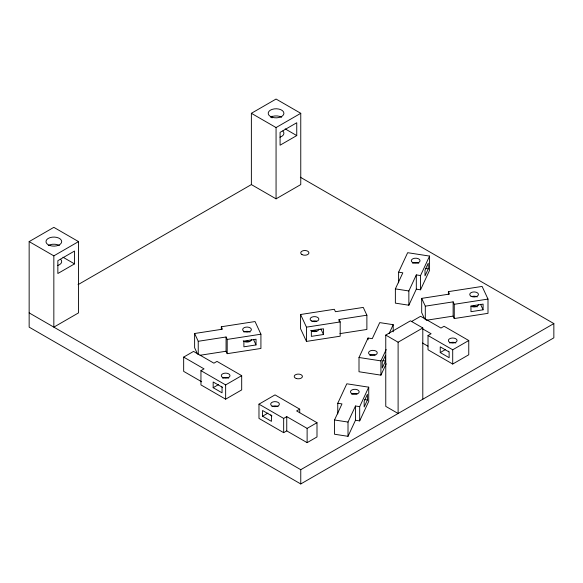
<?xml version="1.0" encoding="UTF-8"?>
<svg xmlns="http://www.w3.org/2000/svg" width="583" height="583" viewBox="0 0 583 583"><rect width="100%" height="100%" fill="white"/><g stroke="black" fill="none" stroke-linecap="round" stroke-linejoin="round"><path stroke-width="0.87" d="M337.768 403.261L346.805 383.789L368.726 387.178L368.726 401.432L359.689 420.904L355.477 420.256L348.015 436.317L334.525 434.233L334.525 419.979L341.981 403.91L337.768 403.261L337.768 413.952M386.201 363.785L380.925 375.146L359.004 371.75L359.004 357.496L368.041 338.023L372.26 338.672L379.715 322.61L393.204 324.695L393.204 331.822M398.612 272.159L407.648 252.687L429.569 256.083L429.569 270.337L420.532 289.809L416.313 289.161L408.858 305.222L395.369 303.138L395.369 288.884L402.824 272.815L398.612 272.159L398.612 282.857M348.015 436.317L348.015 422.063L355.477 406.001L359.689 406.65L368.726 387.178M389.109 333.534L393.204 324.695M408.858 305.222L408.858 290.968L416.313 274.899L420.532 275.555L429.569 256.083M380.925 375.146L380.925 360.892L386.201 349.53M367.414 399.982L364.164 406.992L364.164 401.286L367.414 394.276L367.414 399.982L364.783 399.574M385.494 361.03L382.237 368.041L382.237 362.342L385.494 355.331L385.494 361.03L382.863 360.629M428.257 268.88L425.007 275.89L425.007 270.191L428.257 263.181L428.257 268.88L425.626 268.479M29.15 241.602L53.84 227.348L78.53 241.602L78.53 312.882L53.84 327.143L53.84 255.857L29.15 241.602L29.15 327.143L300.762 483.956L553.85 337.834L553.85 323.572L300.347 177.217M251.375 113.306L276.065 99.044L300.762 113.306L300.762 184.585L276.065 198.839L251.375 184.585L251.375 113.306L276.065 127.56L300.762 113.306M53.84 255.857L78.53 241.602M74.522 263.88L57.855 273.5L57.855 260.674L74.522 251.047L74.522 263.88L62.949 257.198M296.747 135.577L280.08 145.203L280.08 132.37L296.747 122.751L296.747 135.577L285.174 128.894M78.035 284.664L251.492 184.519M183.667 357.109L193.541 351.411L213.91 363.173L217 361.387L241.69 375.641L241.69 389.903L225.643 399.166L200.946 384.911L200.946 370.657L204.035 368.871L183.667 357.109L183.667 371.371L201.682 381.77M213.167 387.688L222.057 392.825L222.057 387.119L213.167 381.989L213.167 387.688L218.523 384.605M200.946 370.657L225.643 384.911L241.69 375.641M299.713 409.149L296.63 410.928L316.999 422.69L316.999 436.944L307.124 442.65L286.749 430.888L283.666 432.666L258.976 418.412L258.976 404.157L275.023 394.888L299.713 409.149L299.713 412.713M422.799 327.959L398.109 342.214L398.109 413.493L385.764 406.366L385.764 335.087L410.454 320.825L422.799 327.959L422.799 399.238M411.496 321.546L420.613 316.285L440.981 328.047L444.064 326.261L468.761 340.516L468.761 354.77L452.707 364.04L428.017 349.785L428.017 335.531L431.107 333.746L422.486 328.768M262.554 416.204L271.445 421.334L271.445 415.635L262.554 410.498L262.554 416.204L267.903 413.114M258.976 404.157L283.666 418.412L286.749 416.634L307.124 428.388L316.999 422.69M440.238 352.562L449.129 357.692L449.129 351.994L440.238 346.863L440.238 352.562L445.587 349.472M428.017 335.531L452.707 349.785L468.761 340.516M29.15 312.882L300.762 469.694L553.85 323.572M221.321 326.764L255.048 321.546L260.922 334.205L260.922 348.459L227.195 353.677L226.066 351.243L226.066 336.989L198.235 341.288L194.62 333.505L222.451 329.198L221.321 326.764L221.321 329.439M366.882 315.199L339.058 319.506L340.188 321.94L340.188 336.194L306.454 341.412L300.58 328.754L300.58 314.499L334.314 309.281L335.444 311.716L363.267 307.416L366.882 315.199L366.882 329.461L339.955 333.622M448.385 291.638L482.119 286.421L487.993 299.079L487.993 313.333L454.259 318.551L453.129 316.117L453.129 301.863L425.306 306.162L421.691 298.372L449.515 294.072L448.385 291.638L448.385 294.306M226.066 336.989L227.195 339.423L260.922 334.205M300.58 314.499L306.454 327.158L340.188 321.94M453.129 301.863L454.259 304.297L487.993 299.079M256.032 344.939L243.891 346.819L243.891 341.113L256.032 339.233L256.032 344.939L253.459 339.401M323.492 334.504L311.351 336.384L311.351 330.678L323.492 328.797L323.492 334.504L320.92 328.965M483.103 309.813L470.962 311.686L470.962 305.988L483.103 304.107L483.103 309.813L480.53 304.275M200.035 355.273L226.066 351.243M426.202 320.278L453.129 316.117M395.369 288.884L408.858 290.968M359.004 357.496L380.925 360.892M334.525 419.979L348.015 422.063M422.486 343.03L427.973 346.193M385.764 335.087L398.109 342.214M424.584 318.865L421.691 312.634L421.691 298.372M197.513 353.99L194.62 347.76L194.62 333.505M454.259 304.297L454.259 318.551M452.707 349.785L452.707 364.04M425.306 306.162L425.306 319.528M420.532 275.555L420.532 289.809M416.313 274.899L416.313 289.161M368.041 338.023L368.041 339.802M359.689 406.65L359.689 420.904M355.477 406.001L355.477 420.256M339.058 319.506L339.058 321.291M307.124 428.388L307.124 442.65M306.454 327.158L306.454 341.412M300.762 469.694L300.762 483.956M286.749 416.634L286.749 430.888M283.666 418.412L283.666 432.666M276.065 127.56L276.065 198.839M272.057 116.192L272.057 117.904M227.195 339.423L227.195 353.677M225.643 384.911L225.643 399.166M198.235 341.288L198.235 354.653M312.299 331.21A4.365 2.521 0 0 1 316.664 331.21M244.838 341.645A4.365 2.521 0 0 1 249.203 341.645M471.909 306.52A4.365 2.521 0 0 1 477.178 306.913M60.647 259.297A7.856 4.533 0 0 1 57.768 265.491M48.287 245.523A7.856 4.533 0 0 1 59.4 245.523M369.819 355.36A4.365 2.521 0 0 1 375.088 354.96M412.582 263.21A4.365 2.521 0 0 1 418.754 263.21M222.553 387.404A4.365 2.521 0 0 1 221.423 386.274M222.553 378.141A4.365 2.521 0 0 1 228.725 378.141M271.933 415.919A4.365 2.521 0 0 1 270.804 414.79M271.933 406.65A4.365 2.521 0 0 1 278.113 406.65M282.872 130.993A7.856 4.533 0 0 1 279.993 137.187M270.512 117.227A7.856 4.533 0 0 1 281.625 117.227M351.738 394.305A4.365 2.521 0 0 1 357.007 393.904M478.461 304.421A4.365 2.521 0 0 1 475.764 306.753A4.365 2.521 0 0 1 471.006 306.206M471.909 296.536A4.365 2.521 0 0 1 477.178 296.936M318.85 329.111A4.365 2.521 0 0 1 315.614 331.545A4.365 2.521 0 0 1 310.703 330.372M312.299 321.226A4.365 2.521 0 0 1 316.664 321.226M448.932 351.76A4.365 2.521 0 0 1 448.495 351.148M449.624 343.015A4.365 2.521 0 0 1 455.797 343.015M251.39 339.546A4.365 2.521 0 0 1 248.154 341.981A4.365 2.521 0 0 1 243.242 340.807M243.934 332.062A4.365 2.521 0 0 1 250.107 332.062M296.266 378.505A4.103 2.368 0 0 0 302.417 376.45A4.103 2.368 0 0 0 296.266 374.403A4.103 2.368 0 0 0 296.266 378.505M301.921 254.538A4.103 2.368 0 0 0 308.786 253.474A4.103 2.368 0 0 0 303.758 250.573A4.103 2.368 0 0 0 301.921 254.538M49.912 245.53A7.856 4.533 0 0 0 61.696 241.602A7.856 4.533 0 0 0 49.912 237.675A7.856 4.533 0 0 0 49.912 245.53M370.722 355.047A4.365 2.521 0 0 0 377.267 352.861A4.365 2.521 0 0 0 370.722 350.682A4.365 2.521 0 0 0 370.722 355.047M412.582 262.496A4.365 2.521 0 0 0 419.884 261.366A4.365 2.521 0 0 0 414.542 258.276A4.365 2.521 0 0 0 412.582 262.496M223.457 377.828A4.365 2.521 0 0 0 230.008 375.641A4.365 2.521 0 0 0 223.457 373.463A4.365 2.521 0 0 0 223.457 377.828M272.844 406.336A4.365 2.521 0 0 0 279.388 404.157A4.365 2.521 0 0 0 272.844 401.971A4.365 2.521 0 0 0 272.844 406.336M272.137 117.234A7.856 4.533 0 0 0 283.921 113.306A7.856 4.533 0 0 0 272.137 109.378A7.856 4.533 0 0 0 272.137 117.234M351.738 393.591A4.365 2.521 0 0 0 359.048 392.461A4.365 2.521 0 0 0 353.699 389.378A4.365 2.521 0 0 0 351.738 393.591M471.006 296.222A4.365 2.521 0 0 0 478.308 295.093A4.365 2.521 0 0 0 472.966 292.01A4.365 2.521 0 0 0 471.006 296.222M311.395 320.92A4.365 2.521 0 0 0 318.697 319.79A4.365 2.521 0 0 0 313.355 316.7A4.365 2.521 0 0 0 311.395 320.92M450.528 342.702A4.365 2.521 0 0 0 457.072 340.516A4.365 2.521 0 0 0 450.528 338.337A4.365 2.521 0 0 0 450.528 342.702M243.934 331.355A4.365 2.521 0 0 0 251.237 330.226A4.365 2.521 0 0 0 245.895 327.136A4.365 2.521 0 0 0 243.934 331.355"/></g></svg>
